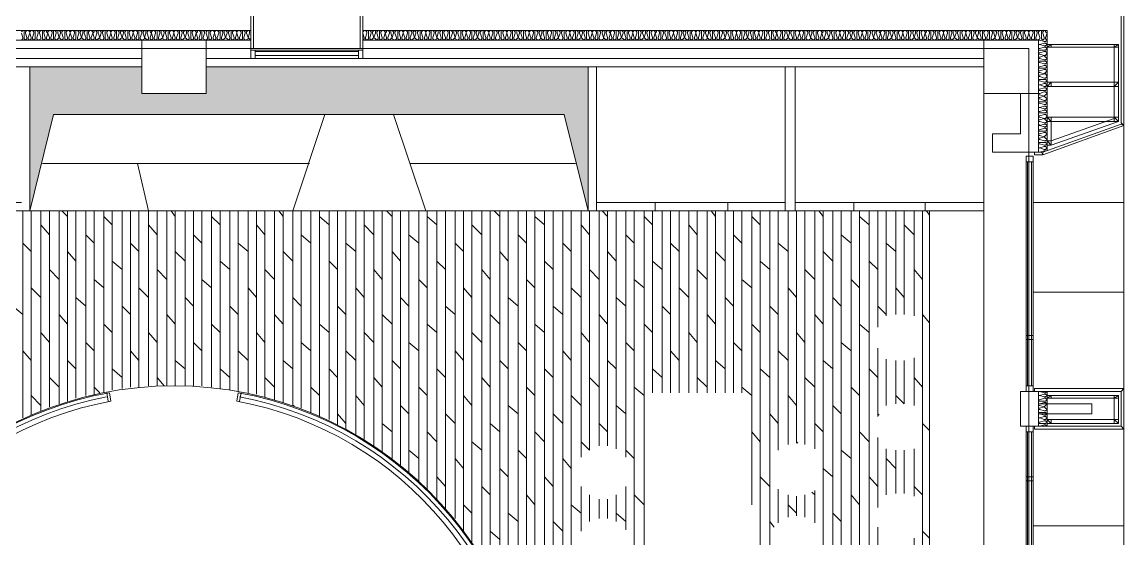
# Model space of a CAD drawing. Header units: millimetres. Extents: x -4020 to 126975, y -1911 to 106713.
# Drawn here: x 69754 to 81995, y 82284 to 88028 of the extents above; entities that cross this region are included whole.
import ezdxf

# ---------------------------------------------------------------- set-up
doc = ezdxf.new("R2010")
doc.units = ezdxf.units.MM
doc.layers.add('PDF_솔리드 채우기', color=7, linetype='Continuous')
doc.layers.add('PDF_형상', color=7, linetype='Continuous')

msp = doc.modelspace()

# ---------------------------------------------------------------- linework, layer by layer
at = {"layer": 'PDF_솔리드 채우기', "transparency": 33554559}
for points in [[(69839, 87531), (71083, 87531), (71083, 87531)], [(69839, 87531), (69839, 87235), (71083, 87235)], [(69839, 87531), (71083, 87531), (71083, 87235)], [(71798, 87531), (76041, 87531), (76041, 87531)], [(71798, 87531), (71798, 87235), (76041, 87235)], [(71798, 87531), (76041, 87531), (76041, 87235)], [(69839, 87235), (69839, 87126), (71083, 87126)], [(69839, 87235), (71083, 87235), (71083, 87126)], [(71083, 87235), (71798, 87235), (71798, 87235)], [(71083, 87235), (71083, 87126), (71798, 87126)], [(71083, 87235), (71798, 87235), (71798, 87126)], [(71798, 87235), (71798, 87126), (76041, 87126)], [(71798, 87235), (76041, 87235), (76041, 87126)], [(69839, 87126), (69839, 87002), (76041, 87002)], [(69839, 87126), (76041, 87126), (76041, 87002)], [(69839, 87002), (70103, 87002), (70103, 87002)], [(69839, 87002), (70103, 87002), (70103, 87002)], [(69839, 87002), (69839, 85930), (69839, 85930)], [(69839, 87002), (70103, 87002), (69839, 85930)], [(70103, 87002), (75777, 87002), (76041, 87002)], [(70103, 87002), (76041, 87002), (76041, 87002)], [(75777, 87002), (76041, 87002), (76041, 85930)]]:
    msp.add_solid(points, dxfattribs=at)
at = {"layer": 'PDF_형상', "lineweight": 5}
for points in [[(72295, 87733), (72326, 87733), (72326, 88152), (72295, 88121)], [(73539, 87733), (73508, 87733), (73508, 88152), (73539, 88121)], [(81964, 86909), (81995, 86878), (81995, 88152), (81964, 88121)], [(69839, 87904), (69823, 87857), (69823, 87842), (69839, 87826), (69855, 87842), (69855, 87857)], [(70041, 87904), (70026, 87857), (70026, 87842), (70041, 87826), (70057, 87842), (70057, 87857)], [(70290, 87904), (70274, 87857), (70274, 87842), (70290, 87826), (70305, 87842), (70305, 87857)], [(70539, 87904), (70523, 87857), (70523, 87842), (70539, 87826), (70554, 87842), (70554, 87857)], [(70741, 87904), (70725, 87857), (70725, 87842), (70741, 87826), (70756, 87842), (70756, 87857)], [(70989, 87904), (70974, 87857), (70974, 87842), (70989, 87826), (71005, 87842), (71005, 87857)], [(71191, 87904), (71176, 87857), (71176, 87842), (71191, 87826), (71207, 87842), (71207, 87857)], [(71440, 87904), (71425, 87857), (71425, 87842), (71440, 87826), (71456, 87842), (71456, 87857)], [(71689, 87904), (71673, 87857), (71673, 87842), (71689, 87826), (71704, 87842), (71704, 87857)], [(71891, 87904), (71875, 87857), (71875, 87842), (71891, 87826), (71906, 87842), (71906, 87857)], [(72140, 87904), (72124, 87857), (72124, 87842), (72140, 87826), (72155, 87842), (72155, 87857)], [(73787, 87904), (73772, 87857), (73772, 87842), (73787, 87826), (73803, 87842), (73803, 87857)], [(73989, 87904), (73974, 87857), (73974, 87842), (73989, 87826), (74005, 87842), (74005, 87857)], [(74238, 87904), (74223, 87857), (74223, 87842), (74238, 87826), (74254, 87842), (74254, 87857)], [(74689, 87904), (74673, 87857), (74673, 87842), (74689, 87826), (74705, 87842), (74705, 87857)], [(74938, 87904), (74922, 87857), (74922, 87842), (74938, 87826), (74953, 87842), (74953, 87857)], [(75140, 87904), (75124, 87857), (75124, 87842), (75140, 87826), (75155, 87842), (75155, 87857)], [(75388, 87904), (75373, 87857), (75373, 87842), (75388, 87826), (75404, 87842), (75404, 87857)], [(75839, 87904), (75824, 87857), (75824, 87842), (75839, 87826), (75855, 87842), (75855, 87857)], [(76088, 87904), (76072, 87857), (76072, 87842), (76088, 87826), (76104, 87842), (76104, 87857)], [(76290, 87904), (76275, 87857), (76275, 87842), (76290, 87826), (76306, 87842), (76306, 87857)], [(76539, 87904), (76523, 87857), (76523, 87842), (76539, 87826), (76554, 87842), (76554, 87857)], [(76787, 87904), (76772, 87857), (76772, 87842), (76787, 87826), (76803, 87842), (76803, 87857)], [(76990, 87904), (76974, 87857), (76974, 87842), (76990, 87826), (77005, 87842), (77005, 87857)], [(77238, 87904), (77223, 87857), (77223, 87842), (77238, 87826), (77254, 87842), (77254, 87857)], [(77689, 87904), (77674, 87857), (77674, 87842), (77689, 87826), (77705, 87842), (77705, 87857)], [(77938, 87904), (77922, 87857), (77922, 87842), (77938, 87826), (77953, 87842), (77953, 87857)], [(78140, 87904), (78124, 87857), (78124, 87842), (78140, 87826), (78155, 87842), (78155, 87857)], [(78389, 87904), (78373, 87857), (78373, 87842), (78389, 87826), (78404, 87842), (78404, 87857)], [(78637, 87904), (78622, 87857), (78622, 87842), (78637, 87826), (78653, 87842), (78653, 87857)], [(78839, 87904), (78824, 87857), (78824, 87842), (78839, 87826), (78855, 87842), (78855, 87857)], [(79088, 87904), (79073, 87857), (79073, 87842), (79088, 87826), (79104, 87842), (79104, 87857)], [(79290, 87904), (79275, 87857), (79275, 87842), (79290, 87826), (79306, 87842), (79306, 87857)], [(79539, 87904), (79523, 87857), (79523, 87842), (79539, 87826), (79554, 87842), (79554, 87857)], [(79788, 87904), (79772, 87857), (79772, 87842), (79788, 87826), (79803, 87842), (79803, 87857)], [(79990, 87904), (79974, 87857), (79974, 87842), (79990, 87826), (80005, 87842), (80005, 87857)], [(80238, 87904), (80223, 87857), (80223, 87842), (80238, 87826), (80254, 87842), (80254, 87857)], [(80689, 87904), (80674, 87857), (80674, 87842), (80689, 87826), (80705, 87842), (80705, 87857)], [(80938, 87904), (80922, 87857), (80922, 87842), (80938, 87826), (80953, 87842), (80953, 87857)], [(71798, 87235), (71083, 87235), (71083, 87826), (71798, 87826)], [(80440, 87826), (81047, 87826), (81047, 87235), (80440, 87235)], [(81062, 87779), (81109, 87764), (81124, 87764), (81140, 87779), (81124, 87795), (81109, 87795)], [(81140, 87779), (81187, 87779), (81187, 87748), (81140, 87748)], [(81886, 87779), (81933, 87779), (81933, 87748), (81886, 87748)], [(80938, 87733), (80643, 87733), (76088, 87733), (69792, 87733), (63093, 87733), (62440, 87733), (62440, 83660), (65424, 83660), (65424, 81530), (65424, 79401), (65424, 77271), (65424, 75142), (65424, 73012), (65424, 70882), (65424, 68722), (70290, 68722), (70290, 66157), (68005, 66157), (68005, 64975), (70197, 64975), (70197, 64758), (74083, 64758), (80938, 64758), (80938, 79976)], [(72342, 87717), (72295, 87717), (72295, 87624), (72342, 87624)], [(73539, 87717), (73492, 87717), (73492, 87624), (73539, 87624)], [(81062, 87329), (81109, 87313), (81124, 87313), (81140, 87329), (81124, 87344), (81109, 87344)], [(81140, 87360), (81187, 87360), (81187, 87313), (81140, 87313)], [(81886, 87360), (81933, 87360), (81933, 87313), (81886, 87313)], [(81062, 87080), (81109, 87064), (81124, 87064), (81140, 87080), (81124, 87095), (81109, 87095)], [(81886, 86924), (81933, 86924), (81933, 86971), (81886, 86971)], [(81062, 86878), (81109, 86862), (81124, 86862), (81140, 86878), (81124, 86893), (81109, 86893)], [(81093, 86551), (81093, 86582), (81964, 86893), (81995, 86878)], [(81140, 86660), (81187, 86660), (81187, 86707), (81140, 86707)], [(81000, 86582), (81078, 86582), (81093, 86551), (81000, 86551)], [(81062, 86629), (81109, 86613), (81124, 86613), (81140, 86629), (81124, 86645), (81109, 86645)], [(80907, 86474), (80907, 86536), (80985, 86536), (80985, 86474)], [(77751, 85572), (77658, 85665)], [(78964, 85572), (78855, 85665)], [(78762, 85370), (78653, 85479)], [(78062, 85277), (77953, 85370)], [(79259, 85277), (79166, 85370)], [(77860, 85075), (77751, 85168)], [(79057, 85075), (78964, 85168)], [(78855, 84872), (78762, 84966)], [(77953, 84577), (77860, 84670)], [(79166, 84577), (79057, 84670)], [(77751, 84375), (77658, 84468)], [(78964, 84375), (78855, 84468)], [(80907, 84499), (80907, 84546), (80985, 84546), (80985, 84499)], [(78762, 84173), (78653, 84266)], [(78062, 84080), (77953, 84173)], [(79259, 84080), (79166, 84173)], [(80907, 83924), (80907, 83986), (80985, 83986), (80985, 83924)], [(77860, 83878), (77751, 83971)], [(81047, 83536), (80845, 83536), (80845, 83924), (81047, 83924)], [(81964, 83924), (81995, 83955), (81000, 83955), (81000, 83924)], [(81140, 83924), (81140, 83536), (81124, 83551), (81109, 83551), (81062, 83536), (81047, 83536), (81047, 83551), (81047, 83567), (81062, 83567), (81109, 83567), (81124, 83567), (81140, 83582), (81124, 83598), (81109, 83598), (81062, 83582), (81047, 83582), (81047, 83598), (81047, 83613), (81047, 83629), (81062, 83629), (81047, 83629), (81047, 83644), (81047, 83660), (81047, 83676), (81062, 83676), (81109, 83660), (81124, 83660), (81140, 83676), (81124, 83691), (81109, 83691), (81062, 83691), (81047, 83691), (81047, 83707), (81047, 83722), (81062, 83722), (81109, 83707), (81124, 83707), (81140, 83722), (81124, 83738), (81109, 83753), (81062, 83738), (81047, 83738), (81047, 83753), (81047, 83769), (81062, 83769), (81109, 83753), (81124, 83769), (81140, 83784), (81124, 83800), (81109, 83800), (81062, 83784), (81047, 83784), (81047, 83800), (81047, 83815), (81062, 83815), (81109, 83815), (81124, 83815), (81140, 83831), (81124, 83847), (81109, 83847), (81062, 83831), (81047, 83831), (81047, 83847), (81047, 83862), (81047, 83878), (81062, 83878), (81047, 83878), (81047, 83893), (81047, 83909), (81047, 83924), (81062, 83924), (81109, 83909), (81124, 83909)], [(81062, 83878), (81109, 83862), (81124, 83862), (81140, 83878), (81124, 83893), (81109, 83893)], [(81140, 83878), (81187, 83878), (81187, 83847), (81140, 83847)], [(81886, 83878), (81933, 83878), (81933, 83847), (81886, 83847)], [(81964, 83536), (81995, 83505), (81995, 83955), (81964, 83924)], [(78855, 83676), (78762, 83769)], [(81062, 83629), (81109, 83613), (81124, 83613), (81140, 83629), (81124, 83644), (81109, 83644)], [(81140, 83567), (81187, 83567), (81187, 83613), (81140, 83613)], [(81886, 83567), (81933, 83567), (81933, 83613), (81886, 83613)], [(80907, 83473), (80907, 83536), (80985, 83536), (80985, 83473)], [(81964, 83536), (81995, 83505), (81000, 83505), (81000, 83536)], [(80907, 82929), (80907, 82976), (80985, 82976), (80985, 82929)]]:
    msp.add_lwpolyline(points, close=True, dxfattribs=at)
for points in [[(62238, 86536), (62238, 87935), (72295, 87935), (72295, 87624), (73539, 87624), (73539, 87935), (81140, 87935), (81140, 86598)], [(62937, 87826), (72295, 87826), (72280, 87842), (72264, 87857), (72280, 87904), (72280, 87919), (72280, 87935), (72264, 87935), (72248, 87919), (72248, 87904), (72264, 87857), (72264, 87842), (72233, 87826), (72217, 87842), (72217, 87857), (72233, 87904), (72233, 87919), (72217, 87935), (72202, 87935), (72202, 87919), (72202, 87904), (72202, 87857), (72202, 87842), (72186, 87826), (72171, 87842), (72171, 87857), (72186, 87904), (72186, 87919), (72171, 87935), (72155, 87935), (72140, 87919), (72140, 87904), (72140, 87919), (72124, 87935), (72109, 87935), (72093, 87919), (72093, 87904), (72109, 87857), (72109, 87842), (72093, 87826), (72077, 87842), (72077, 87857), (72077, 87904), (72077, 87919), (72077, 87935), (72062, 87935), (72046, 87919), (72046, 87904), (72062, 87857), (72062, 87842), (72046, 87826), (72031, 87842), (72015, 87857), (72031, 87904), (72031, 87919), (72015, 87935), (72000, 87935), (72000, 87919), (72000, 87904), (72015, 87857), (72000, 87842), (71984, 87826), (71969, 87842), (71969, 87857), (71984, 87904), (71984, 87919), (71969, 87935), (71953, 87935), (71953, 87919), (71953, 87904), (71953, 87857), (71953, 87842), (71938, 87826), (71922, 87842), (71922, 87857), (71938, 87904), (71938, 87919), (71922, 87935), (71906, 87935), (71891, 87919), (71891, 87904), (71891, 87919), (71875, 87935), (71860, 87935), (71844, 87919), (71844, 87904), (71860, 87857), (71860, 87842), (71844, 87826), (71829, 87842), (71829, 87857), (71829, 87904), (71829, 87919), (71829, 87935), (71813, 87935), (71798, 87919), (71798, 87904), (71813, 87857), (71813, 87842), (71798, 87826), (71767, 87842), (71767, 87857), (71782, 87904), (71782, 87919), (71767, 87935), (71751, 87935), (71751, 87919), (71751, 87904), (71751, 87857), (71751, 87842), (71735, 87826), (71720, 87842), (71720, 87857), (71735, 87904), (71735, 87919), (71720, 87935), (71704, 87935), (71704, 87919), (71689, 87904), (71689, 87919), (71673, 87935), (71658, 87935), (71642, 87919), (71642, 87904), (71658, 87857), (71658, 87842), (71642, 87826), (71627, 87842), (71627, 87857), (71627, 87904), (71627, 87919), (71627, 87935), (71611, 87935), (71596, 87919), (71596, 87904), (71611, 87857), (71611, 87842), (71596, 87826), (71580, 87842), (71564, 87857), (71580, 87904), (71580, 87919), (71580, 87935), (71564, 87935), (71549, 87919), (71549, 87904), (71564, 87857), (71549, 87842), (71533, 87826), (71518, 87842), (71518, 87857), (71533, 87904), (71533, 87919), (71518, 87935), (71502, 87935), (71502, 87919), (71502, 87904), (71502, 87857), (71502, 87842), (71487, 87826), (71471, 87842), (71471, 87857), (71487, 87904), (71487, 87919), (71471, 87935), (71456, 87935), (71440, 87919), (71440, 87904), (71440, 87919), (71425, 87935), (71409, 87935), (71393, 87919), (71393, 87904), (71409, 87857), (71409, 87842), (71393, 87826), (71378, 87842), (71378, 87857), (71378, 87904), (71378, 87919), (71378, 87935), (71362, 87935), (71347, 87919), (71347, 87904), (71362, 87857), (71362, 87842), (71347, 87826), (71316, 87842), (71316, 87857), (71331, 87904), (71331, 87919), (71316, 87935), (71300, 87935), (71300, 87919), (71300, 87904), (71316, 87857), (71300, 87842), (71285, 87826), (71269, 87842), (71269, 87857), (71285, 87904), (71285, 87919), (71269, 87935), (71254, 87935), (71254, 87919), (71254, 87904), (71254, 87857), (71254, 87842), (71238, 87826), (71222, 87842), (71222, 87857), (71238, 87904), (71238, 87919), (71222, 87935), (71207, 87935), (71191, 87919), (71191, 87904), (71176, 87919), (71176, 87935), (71160, 87935), (71145, 87919), (71145, 87904), (71160, 87857), (71160, 87842), (71145, 87826), (71129, 87842), (71114, 87857), (71129, 87904), (71129, 87919), (71129, 87935), (71114, 87935), (71098, 87919), (71098, 87904), (71114, 87857), (71114, 87842), (71083, 87826), (71067, 87842), (71067, 87857), (71083, 87904), (71083, 87919), (71067, 87935), (71052, 87935), (71052, 87919), (71052, 87904), (71052, 87857), (71052, 87842), (71036, 87826), (71020, 87842), (71020, 87857), (71036, 87904), (71036, 87919), (71020, 87935), (71005, 87935), (70989, 87919), (70989, 87904), (70989, 87919), (70974, 87935), (70958, 87935), (70943, 87919), (70943, 87904), (70958, 87857), (70958, 87842), (70943, 87826), (70927, 87842), (70927, 87857), (70927, 87904), (70927, 87919), (70927, 87935), (70912, 87935), (70896, 87919), (70896, 87904), (70912, 87857), (70912, 87842), (70896, 87826), (70881, 87842), (70865, 87857), (70881, 87904), (70881, 87919), (70865, 87935), (70849, 87919), (70849, 87904), (70865, 87857), (70849, 87842), (70834, 87826), (70818, 87842), (70818, 87857), (70834, 87904), (70834, 87919), (70818, 87935), (70803, 87935), (70803, 87919), (70803, 87904), (70803, 87857), (70803, 87842), (70787, 87826), (70772, 87842), (70772, 87857), (70787, 87904), (70787, 87919), (70772, 87935), (70756, 87935), (70741, 87919), (70741, 87904), (70741, 87919), (70725, 87935), (70710, 87935), (70694, 87919), (70694, 87904), (70710, 87857), (70710, 87842), (70694, 87826), (70678, 87842), (70678, 87857), (70678, 87904), (70678, 87919), (70678, 87935), (70663, 87935), (70647, 87919), (70647, 87904), (70663, 87857), (70663, 87842), (70647, 87826), (70616, 87842), (70616, 87857), (70632, 87904), (70632, 87919), (70616, 87935), (70601, 87935), (70601, 87919), (70601, 87904), (70616, 87857), (70601, 87842), (70585, 87826), (70570, 87842), (70570, 87857), (70585, 87904), (70585, 87919), (70570, 87935), (70554, 87935), (70554, 87919), (70539, 87904), (70539, 87919), (70523, 87935), (70507, 87935), (70492, 87919), (70492, 87904), (70507, 87857), (70507, 87842), (70492, 87826), (70476, 87842), (70476, 87857), (70476, 87904), (70476, 87919), (70476, 87935), (70461, 87935), (70445, 87919), (70445, 87904), (70461, 87857), (70461, 87842), (70445, 87826), (70430, 87842), (70414, 87857), (70430, 87904), (70430, 87919), (70430, 87935), (70414, 87935), (70399, 87919), (70399, 87904), (70414, 87857), (70399, 87842), (70383, 87826), (70368, 87842), (70368, 87857), (70383, 87904), (70383, 87919), (70368, 87935), (70352, 87935), (70352, 87919), (70352, 87904), (70352, 87857), (70352, 87842), (70336, 87826), (70321, 87842), (70321, 87857), (70336, 87904), (70336, 87919), (70321, 87935), (70305, 87935), (70290, 87919), (70290, 87904), (70290, 87919), (70274, 87935), (70259, 87935), (70243, 87919), (70243, 87904), (70259, 87857), (70259, 87842), (70243, 87826), (70228, 87842), (70228, 87857), (70228, 87904), (70228, 87919), (70228, 87935), (70212, 87935), (70197, 87919), (70197, 87904), (70212, 87857), (70212, 87842), (70197, 87826), (70181, 87842), (70165, 87857), (70181, 87904), (70181, 87919), (70165, 87935), (70150, 87935), (70150, 87919), (70150, 87904), (70165, 87857), (70150, 87842), (70134, 87826), (70119, 87842), (70119, 87857), (70134, 87904), (70134, 87919), (70119, 87935), (70103, 87935), (70103, 87919), (70103, 87904), (70103, 87857), (70103, 87842), (70088, 87826), (70072, 87842), (70072, 87857), (70088, 87904), (70088, 87919), (70072, 87935), (70057, 87935), (70041, 87919), (70041, 87904), (70026, 87919), (70026, 87935), (70010, 87935), (69994, 87919), (69994, 87904), (70010, 87857), (70010, 87842), (69994, 87826), (69979, 87842), (69979, 87857), (69979, 87904), (69979, 87919), (69979, 87935), (69963, 87935), (69948, 87919), (69948, 87904), (69963, 87857), (69963, 87842), (69932, 87826), (69917, 87842), (69917, 87857), (69932, 87904), (69932, 87919), (69917, 87935), (69901, 87935), (69901, 87919), (69901, 87904), (69901, 87857), (69901, 87842), (69886, 87826), (69870, 87842), (69870, 87857), (69886, 87904), (69886, 87919), (69870, 87935), (69855, 87935), (69839, 87919), (69839, 87904), (69839, 87919), (69823, 87935), (69808, 87935), (69792, 87919), (69792, 87904), (69808, 87857), (69808, 87842), (69792, 87826), (69777, 87842), (69777, 87857), (69777, 87904), (69777, 87919), (69777, 87935), (69761, 87935), (69746, 87919)], [(69746, 87904), (69761, 87857), (69761, 87842), (69746, 87826)], [(81124, 86598), (81109, 86598), (81062, 86582), (81047, 86582), (81047, 86598), (81047, 86613), (81047, 86629), (81062, 86629), (81047, 86629), (81047, 86645), (81047, 86660), (81047, 86676), (81062, 86676), (81109, 86660), (81124, 86660), (81140, 86676), (81124, 86691), (81109, 86691), (81062, 86691), (81047, 86691), (81047, 86707), (81047, 86722), (81062, 86722), (81109, 86707), (81124, 86707), (81140, 86722), (81124, 86738), (81109, 86753), (81062, 86738), (81047, 86738), (81047, 86753), (81047, 86769), (81062, 86769), (81109, 86753), (81124, 86769), (81140, 86784), (81124, 86800), (81109, 86800), (81062, 86784), (81047, 86784), (81047, 86800), (81047, 86816), (81062, 86816), (81109, 86816), (81124, 86816), (81140, 86831), (81124, 86847), (81109, 86847), (81062, 86831), (81047, 86831), (81047, 86847), (81047, 86862), (81047, 86878), (81062, 86878), (81047, 86893), (81047, 86909), (81047, 86924), (81062, 86924), (81109, 86909), (81124, 86909), (81140, 86924), (81124, 86940), (81109, 86955), (81062, 86940), (81047, 86940), (81047, 86955), (81047, 86971), (81062, 86971), (81109, 86955), (81124, 86955), (81140, 86987), (81124, 87002), (81109, 87002), (81062, 86987), (81047, 86987), (81047, 87002), (81047, 87018), (81062, 87018), (81109, 87018), (81124, 87018), (81140, 87033), (81124, 87049), (81109, 87049), (81062, 87033), (81047, 87033), (81047, 87049), (81047, 87064), (81047, 87080), (81062, 87080), (81047, 87080), (81047, 87095), (81047, 87111), (81047, 87126), (81062, 87126), (81109, 87111), (81124, 87111), (81140, 87126), (81124, 87142), (81109, 87142), (81062, 87142), (81047, 87142), (81047, 87158), (81047, 87173), (81062, 87173), (81109, 87158), (81124, 87158), (81140, 87173), (81124, 87189), (81109, 87204), (81062, 87189), (81047, 87189), (81047, 87204), (81047, 87220), (81062, 87220), (81109, 87204), (81124, 87220), (81140, 87235), (81124, 87251), (81109, 87251), (81062, 87235), (81047, 87235), (81047, 87251), (81047, 87266), (81062, 87266), (81109, 87266), (81124, 87266), (81140, 87282), (81124, 87297), (81109, 87297), (81062, 87282), (81047, 87282), (81047, 87297), (81047, 87313), (81047, 87329), (81062, 87329), (81047, 87329), (81047, 87344), (81047, 87360), (81047, 87375), (81062, 87375), (81109, 87360), (81124, 87360), (81140, 87375), (81124, 87391), (81109, 87391), (81062, 87391), (81047, 87391), (81047, 87406), (81047, 87422), (81062, 87422), (81109, 87406), (81124, 87406), (81140, 87422), (81124, 87453), (81109, 87453), (81062, 87437), (81047, 87437), (81047, 87453), (81047, 87468), (81062, 87468), (81109, 87453), (81124, 87468), (81140, 87484), (81124, 87500), (81109, 87500), (81062, 87484), (81047, 87484), (81047, 87500), (81047, 87515), (81062, 87515), (81109, 87515), (81124, 87515), (81140, 87531), (81124, 87546), (81109, 87546), (81062, 87531), (81047, 87531), (81047, 87546), (81047, 87562), (81047, 87577), (81062, 87577), (81109, 87562), (81124, 87562), (81140, 87577), (81124, 87593), (81109, 87593), (81062, 87593), (81047, 87593), (81047, 87608), (81047, 87624), (81062, 87624), (81109, 87608), (81124, 87608), (81140, 87624), (81124, 87639), (81109, 87655), (81062, 87639), (81047, 87639), (81047, 87655), (81047, 87671), (81062, 87671), (81109, 87655), (81124, 87655), (81140, 87686), (81124, 87702), (81109, 87702), (81062, 87686), (81047, 87686), (81047, 87702), (81047, 87717), (81062, 87717), (81109, 87717), (81124, 87717), (81140, 87733), (81124, 87748), (81109, 87748), (81062, 87733), (81047, 87733), (81047, 87748), (81047, 87764), (81047, 87779), (81062, 87779), (81047, 87779), (81047, 87795), (81047, 87810), (81047, 87826), (81062, 87826), (81109, 87810), (81124, 87810), (81140, 87826), (81124, 87842), (81124, 87857), (81140, 87904), (81124, 87919), (81124, 87935), (81109, 87935), (81093, 87919), (81093, 87904), (81109, 87857), (81109, 87842), (81093, 87826), (81078, 87842), (81078, 87857), (81078, 87904), (81078, 87919), (81078, 87935), (81062, 87935), (81047, 87919), (81047, 87904), (81062, 87857), (81062, 87842), (81031, 87826), (81016, 87842), (81016, 87857), (81031, 87904), (81031, 87919), (81016, 87935), (81000, 87935), (81000, 87919), (81000, 87904), (81000, 87857), (81000, 87842), (80985, 87826), (80969, 87842), (80969, 87857), (80985, 87904), (80985, 87919), (80969, 87935), (80953, 87935), (80938, 87919), (80938, 87904), (80938, 87919), (80922, 87935), (80907, 87935), (80891, 87919), (80891, 87904), (80907, 87857), (80907, 87842), (80891, 87826), (80876, 87842), (80876, 87857), (80876, 87904), (80876, 87919), (80876, 87935), (80860, 87935), (80845, 87919), (80845, 87904), (80860, 87857), (80860, 87842), (80845, 87826), (80829, 87842), (80814, 87857), (80829, 87904), (80829, 87919), (80814, 87935), (80798, 87919), (80798, 87904), (80814, 87857), (80798, 87842), (80782, 87826), (80767, 87842), (80767, 87857), (80782, 87904), (80782, 87919), (80767, 87935), (80751, 87935), (80751, 87919), (80751, 87904), (80751, 87857), (80751, 87842), (80736, 87826), (80720, 87842), (80720, 87857), (80736, 87904), (80736, 87919), (80720, 87935), (80705, 87935), (80689, 87919), (80689, 87904), (80689, 87919), (80674, 87935), (80658, 87935), (80643, 87919), (80643, 87904), (80658, 87857), (80658, 87842), (80643, 87826), (80627, 87842), (80627, 87857), (80627, 87904), (80627, 87919), (80627, 87935), (80611, 87935), (80596, 87919), (80596, 87904), (80611, 87857), (80611, 87842), (80596, 87826), (80565, 87842), (80565, 87857), (80580, 87904), (80580, 87919), (80565, 87935), (80549, 87935), (80549, 87919), (80549, 87904), (80565, 87857), (80549, 87842), (80534, 87826), (80518, 87842), (80518, 87857), (80534, 87904), (80534, 87919), (80518, 87935), (80503, 87935), (80503, 87919), (80503, 87904), (80503, 87857), (80503, 87842), (80487, 87826), (80472, 87842), (80472, 87857), (80487, 87904), (80487, 87919), (80472, 87935), (80456, 87935), (80440, 87919), (80440, 87904), (80456, 87857), (80456, 87842), (80440, 87826), (80425, 87842), (80425, 87857), (80425, 87904), (80425, 87919), (80425, 87935), (80409, 87935), (80394, 87919), (80394, 87904), (80409, 87857), (80409, 87842), (80394, 87826), (80378, 87842), (80363, 87857), (80378, 87904), (80378, 87919), (80378, 87935), (80363, 87935), (80347, 87919), (80347, 87904), (80363, 87857), (80363, 87842), (80332, 87826), (80316, 87842), (80316, 87857), (80332, 87904), (80332, 87919), (80316, 87935), (80301, 87935), (80301, 87919), (80301, 87904), (80301, 87857), (80301, 87842), (80285, 87826), (80269, 87842), (80269, 87857), (80285, 87904), (80285, 87919), (80269, 87935), (80254, 87935), (80238, 87919), (80238, 87904), (80238, 87919), (80223, 87935), (80207, 87935), (80192, 87919), (80192, 87904), (80207, 87857), (80207, 87842), (80192, 87826), (80176, 87842), (80176, 87857), (80176, 87904), (80176, 87919), (80176, 87935), (80161, 87935), (80145, 87919), (80145, 87904), (80161, 87857), (80161, 87842), (80145, 87826), (80130, 87842), (80114, 87857), (80130, 87904), (80130, 87919), (80114, 87935), (80099, 87935), (80099, 87919), (80099, 87904), (80114, 87857), (80099, 87842), (80083, 87826), (80067, 87842), (80067, 87857), (80083, 87904), (80083, 87919), (80067, 87935), (80052, 87935), (80052, 87919), (80052, 87904), (80052, 87857), (80052, 87842), (80036, 87826), (80021, 87842), (80021, 87857), (80036, 87904), (80036, 87919), (80021, 87935), (80005, 87935), (79990, 87919), (79990, 87904), (79990, 87919), (79974, 87935), (79959, 87935), (79943, 87919), (79943, 87904), (79959, 87857), (79959, 87842), (79943, 87826), (79928, 87842), (79928, 87857), (79928, 87904), (79928, 87919), (79928, 87935), (79912, 87935), (79896, 87919), (79896, 87904), (79912, 87857), (79912, 87842), (79896, 87826), (79865, 87842), (79865, 87857), (79881, 87904), (79881, 87919), (79865, 87935), (79850, 87935), (79850, 87919), (79850, 87904), (79850, 87857), (79850, 87842), (79834, 87826), (79819, 87842), (79819, 87857), (79834, 87904), (79834, 87919), (79819, 87935), (79803, 87935), (79803, 87919), (79788, 87904), (79788, 87919), (79772, 87935), (79757, 87935), (79741, 87919), (79741, 87904), (79757, 87857), (79757, 87842), (79741, 87826), (79725, 87842), (79725, 87857), (79725, 87904), (79725, 87919), (79725, 87935), (79710, 87935), (79694, 87919), (79694, 87904), (79710, 87857), (79710, 87842), (79694, 87826), (79679, 87842), (79663, 87857), (79679, 87904), (79679, 87919), (79679, 87935), (79663, 87935), (79648, 87919), (79648, 87904), (79663, 87857), (79648, 87842), (79632, 87826), (79617, 87842), (79617, 87857), (79632, 87904), (79632, 87919), (79617, 87935), (79601, 87935), (79601, 87919), (79601, 87904), (79601, 87857), (79601, 87842), (79586, 87826), (79570, 87842), (79570, 87857), (79586, 87904), (79586, 87919), (79570, 87935), (79554, 87935), (79539, 87919), (79539, 87904), (79539, 87919), (79523, 87935), (79508, 87935), (79492, 87919), (79492, 87904), (79508, 87857), (79508, 87842), (79492, 87826), (79477, 87842), (79477, 87857), (79477, 87904), (79477, 87919), (79477, 87935), (79461, 87935), (79446, 87919), (79446, 87904), (79461, 87857), (79461, 87842), (79446, 87826), (79415, 87842), (79415, 87857), (79430, 87904), (79430, 87919), (79415, 87935), (79399, 87935), (79399, 87919), (79399, 87904), (79415, 87857), (79399, 87842), (79383, 87826), (79368, 87842), (79368, 87857), (79383, 87904), (79383, 87919), (79368, 87935), (79352, 87935), (79352, 87919), (79352, 87904), (79352, 87857), (79352, 87842), (79337, 87826), (79321, 87842), (79321, 87857), (79337, 87904), (79337, 87919), (79321, 87935), (79306, 87935), (79290, 87919), (79290, 87904), (79275, 87919), (79275, 87935), (79259, 87935), (79244, 87919), (79244, 87904), (79259, 87857), (79259, 87842), (79244, 87826), (79228, 87842), (79212, 87857), (79228, 87904), (79228, 87919), (79228, 87935), (79212, 87935), (79197, 87919), (79197, 87904), (79212, 87857), (79212, 87842), (79181, 87826), (79166, 87842), (79166, 87857), (79181, 87904), (79181, 87919), (79166, 87935), (79150, 87935), (79150, 87919), (79150, 87904), (79150, 87857), (79150, 87842), (79135, 87826), (79119, 87842), (79119, 87857), (79135, 87904), (79135, 87919), (79119, 87935), (79104, 87935), (79088, 87919), (79088, 87904), (79088, 87919), (79073, 87935), (79057, 87935), (79041, 87919), (79041, 87904), (79057, 87857), (79057, 87842), (79041, 87826), (79026, 87842), (79026, 87857), (79026, 87904), (79026, 87919), (79026, 87935), (79010, 87935), (78995, 87919), (78995, 87904), (79010, 87857), (79010, 87842), (78995, 87826), (78979, 87842), (78964, 87857), (78979, 87904), (78979, 87919), (78964, 87935), (78948, 87919), (78948, 87904), (78964, 87857), (78948, 87842), (78933, 87826), (78917, 87842), (78917, 87857), (78933, 87904), (78933, 87919), (78917, 87935), (78902, 87935), (78902, 87919), (78902, 87904), (78902, 87857), (78902, 87842), (78886, 87826), (78870, 87842), (78870, 87857), (78886, 87904), (78886, 87919), (78870, 87935), (78855, 87935), (78839, 87919), (78839, 87904), (78839, 87919), (78824, 87935), (78808, 87935), (78793, 87919), (78793, 87904), (78808, 87857), (78808, 87842), (78793, 87826), (78777, 87842), (78777, 87857), (78777, 87904), (78777, 87919), (78777, 87935), (78762, 87935), (78746, 87919), (78746, 87904), (78762, 87857), (78762, 87842), (78746, 87826), (78715, 87842), (78715, 87857), (78731, 87904), (78731, 87919), (78715, 87935), (78699, 87935), (78699, 87919), (78699, 87904), (78715, 87857), (78699, 87842), (78684, 87826), (78668, 87842), (78668, 87857), (78684, 87904), (78684, 87919), (78668, 87935), (78653, 87935), (78653, 87919), (78637, 87904), (78637, 87919), (78622, 87935), (78606, 87935), (78591, 87919), (78591, 87904), (78606, 87857), (78606, 87842), (78591, 87826), (78575, 87842), (78575, 87857), (78575, 87904), (78575, 87919), (78575, 87935), (78560, 87935), (78544, 87919), (78544, 87904), (78560, 87857), (78560, 87842), (78544, 87826), (78528, 87842), (78513, 87857), (78528, 87904), (78528, 87919), (78528, 87935), (78513, 87935), (78497, 87919), (78497, 87904), (78513, 87857), (78513, 87842), (78482, 87826), (78466, 87842), (78466, 87857), (78482, 87904), (78482, 87919), (78466, 87935), (78451, 87935), (78451, 87919), (78451, 87904), (78451, 87857), (78451, 87842), (78435, 87826), (78420, 87842), (78420, 87857), (78435, 87904), (78435, 87919), (78420, 87935), (78404, 87935), (78389, 87919), (78389, 87904), (78389, 87919), (78373, 87935), (78358, 87935), (78342, 87919), (78342, 87904), (78358, 87857), (78358, 87842), (78342, 87826), (78326, 87842), (78326, 87857), (78326, 87904), (78326, 87919), (78326, 87935), (78311, 87935), (78295, 87919), (78295, 87904), (78311, 87857), (78311, 87842), (78295, 87826), (78280, 87842), (78264, 87857), (78280, 87904), (78280, 87919), (78264, 87935), (78249, 87935), (78249, 87919), (78249, 87904), (78264, 87857), (78249, 87842), (78233, 87826), (78218, 87842), (78218, 87857), (78233, 87904), (78233, 87919), (78218, 87935), (78202, 87935), (78202, 87919), (78202, 87904), (78202, 87857), (78202, 87842), (78187, 87826), (78171, 87842), (78171, 87857), (78187, 87904), (78187, 87919), (78171, 87935), (78155, 87935), (78140, 87919), (78140, 87904), (78124, 87919), (78124, 87935), (78109, 87935), (78093, 87919), (78093, 87904), (78109, 87857), (78109, 87842), (78093, 87826), (78078, 87842), (78078, 87857), (78078, 87904), (78078, 87919), (78078, 87935), (78062, 87935), (78047, 87919), (78047, 87904), (78062, 87857), (78062, 87842), (78031, 87826), (78016, 87842), (78016, 87857), (78031, 87904), (78031, 87919), (78016, 87935), (78000, 87935), (78000, 87919), (78000, 87904), (78000, 87857), (78000, 87842), (77984, 87826), (77969, 87842), (77969, 87857), (77984, 87904), (77984, 87919), (77969, 87935), (77953, 87935), (77938, 87919), (77938, 87904), (77938, 87919), (77922, 87935), (77907, 87935), (77891, 87919), (77891, 87904), (77907, 87857), (77907, 87842), (77891, 87826), (77876, 87842), (77876, 87857), (77876, 87904), (77876, 87919), (77876, 87935), (77860, 87935), (77845, 87919), (77845, 87904), (77860, 87857), (77860, 87842), (77845, 87826), (77829, 87842), (77813, 87857), (77829, 87904), (77829, 87919), (77829, 87935), (77813, 87935), (77798, 87919), (77798, 87904), (77813, 87857), (77798, 87842), (77782, 87826), (77767, 87842), (77767, 87857), (77782, 87904), (77782, 87919), (77767, 87935), (77751, 87935), (77751, 87919), (77751, 87904), (77751, 87857), (77751, 87842), (77736, 87826), (77720, 87842), (77720, 87857), (77736, 87904), (77736, 87919), (77720, 87935), (77705, 87935), (77689, 87919), (77689, 87904), (77689, 87919), (77674, 87935), (77658, 87935), (77642, 87919), (77642, 87904), (77658, 87857), (77658, 87842), (77642, 87826), (77627, 87842), (77627, 87857), (77627, 87904), (77627, 87919), (77627, 87935), (77611, 87935), (77596, 87919), (77596, 87904), (77611, 87857), (77611, 87842), (77596, 87826), (77565, 87842), (77565, 87857), (77580, 87904), (77580, 87919), (77565, 87935), (77549, 87935), (77549, 87919), (77549, 87904), (77565, 87857), (77549, 87842), (77534, 87826), (77518, 87842), (77518, 87857), (77534, 87904), (77534, 87919), (77518, 87935), (77503, 87935), (77503, 87919), (77503, 87904), (77503, 87857), (77503, 87842), (77487, 87826), (77471, 87842), (77471, 87857), (77487, 87904), (77487, 87919), (77471, 87935), (77456, 87935), (77440, 87919), (77440, 87904), (77456, 87857), (77456, 87842), (77440, 87826), (77425, 87842), (77425, 87857), (77425, 87904), (77425, 87919), (77425, 87935), (77409, 87935), (77394, 87919), (77394, 87904), (77409, 87857), (77409, 87842), (77394, 87826), (77378, 87842), (77363, 87857), (77378, 87904), (77378, 87919), (77378, 87935), (77363, 87935), (77347, 87919), (77347, 87904), (77363, 87857), (77363, 87842), (77332, 87826), (77316, 87842), (77316, 87857), (77332, 87904), (77332, 87919), (77316, 87935), (77300, 87935), (77300, 87919), (77300, 87904), (77300, 87857), (77300, 87842), (77285, 87826), (77269, 87842), (77269, 87857), (77285, 87904), (77285, 87919), (77269, 87935), (77254, 87935), (77238, 87919), (77238, 87904), (77238, 87919), (77223, 87935), (77207, 87935), (77192, 87919), (77192, 87904), (77207, 87857), (77207, 87842), (77192, 87826), (77176, 87842), (77176, 87857), (77176, 87904), (77176, 87919), (77176, 87935), (77161, 87935), (77145, 87919), (77145, 87904), (77161, 87857), (77161, 87842), (77145, 87826), (77129, 87842), (77114, 87857), (77129, 87904), (77129, 87919), (77114, 87935), (77098, 87919), (77098, 87904), (77114, 87857), (77098, 87842), (77083, 87826), (77067, 87842), (77067, 87857), (77083, 87904), (77083, 87919), (77067, 87935), (77052, 87935), (77052, 87919), (77052, 87904), (77052, 87857), (77052, 87842), (77036, 87826), (77021, 87842), (77021, 87857), (77036, 87904), (77036, 87919), (77021, 87935), (77005, 87935), (76990, 87919), (76990, 87904), (76990, 87919), (76974, 87935), (76958, 87935), (76943, 87919), (76943, 87904), (76958, 87857), (76958, 87842), (76943, 87826), (76927, 87842), (76927, 87857), (76927, 87904), (76927, 87919), (76927, 87935), (76912, 87935), (76896, 87919), (76896, 87904), (76912, 87857), (76912, 87842), (76896, 87826), (76865, 87842), (76865, 87857), (76881, 87904), (76881, 87919), (76865, 87935), (76850, 87935), (76850, 87919), (76850, 87904), (76850, 87857), (76850, 87842), (76834, 87826), (76819, 87842), (76819, 87857), (76834, 87904), (76834, 87919), (76819, 87935), (76803, 87935), (76803, 87919), (76787, 87904), (76787, 87919), (76772, 87935), (76756, 87935), (76741, 87919), (76741, 87904), (76756, 87857), (76756, 87842), (76741, 87826), (76725, 87842), (76725, 87857), (76725, 87904), (76725, 87919), (76725, 87935), (76710, 87935), (76694, 87919), (76694, 87904), (76710, 87857), (76710, 87842), (76694, 87826), (76679, 87842), (76663, 87857), (76679, 87904), (76679, 87919), (76679, 87935), (76663, 87935), (76648, 87919), (76648, 87904), (76663, 87857), (76648, 87842), (76632, 87826), (76616, 87842), (76616, 87857), (76632, 87904), (76632, 87919), (76616, 87935), (76601, 87935), (76601, 87919), (76601, 87904), (76601, 87857), (76601, 87842), (76585, 87826), (76570, 87842), (76570, 87857), (76585, 87904), (76585, 87919), (76570, 87935), (76554, 87935), (76539, 87919), (76539, 87904), (76539, 87919), (76523, 87935), (76508, 87935), (76492, 87919), (76492, 87904), (76508, 87857), (76508, 87842), (76492, 87826), (76477, 87842), (76477, 87857), (76477, 87904), (76477, 87919), (76477, 87935), (76461, 87935), (76446, 87919), (76446, 87904), (76461, 87857), (76461, 87842), (76446, 87826), (76430, 87842), (76414, 87857), (76430, 87904), (76430, 87919), (76414, 87935), (76399, 87935), (76399, 87919), (76399, 87904), (76414, 87857), (76399, 87842), (76383, 87826), (76368, 87842), (76368, 87857), (76383, 87904), (76383, 87919), (76368, 87935), (76352, 87935), (76352, 87919), (76352, 87904), (76352, 87857), (76352, 87842), (76337, 87826), (76321, 87842), (76321, 87857), (76337, 87904), (76337, 87919), (76321, 87935), (76306, 87935), (76290, 87919), (76290, 87904), (76275, 87919), (76275, 87935), (76259, 87935), (76243, 87919), (76243, 87904), (76259, 87857), (76259, 87842), (76243, 87826), (76228, 87842), (76212, 87857), (76228, 87904), (76228, 87919), (76228, 87935), (76212, 87935), (76197, 87919), (76197, 87904), (76212, 87857), (76212, 87842), (76181, 87826), (76166, 87842), (76166, 87857), (76181, 87904), (76181, 87919), (76166, 87935), (76150, 87935), (76150, 87919), (76150, 87904), (76150, 87857), (76150, 87842), (76135, 87826), (76119, 87842), (76119, 87857), (76135, 87904), (76135, 87919), (76119, 87935), (76104, 87935), (76088, 87919), (76088, 87904), (76088, 87919), (76072, 87935), (76057, 87935), (76041, 87919), (76041, 87904), (76057, 87857), (76057, 87842), (76041, 87826), (76026, 87842), (76026, 87857), (76026, 87904), (76026, 87919), (76026, 87935), (76010, 87935), (75995, 87919), (75995, 87904), (76010, 87857), (76010, 87842), (75995, 87826), (75979, 87842), (75964, 87857), (75979, 87904), (75979, 87919), (75964, 87935), (75948, 87919), (75948, 87904), (75964, 87857), (75948, 87842), (75933, 87826), (75917, 87842), (75917, 87857), (75933, 87904), (75933, 87919), (75917, 87935), (75901, 87935), (75901, 87919), (75901, 87904), (75901, 87857), (75901, 87842), (75886, 87826), (75870, 87842), (75870, 87857), (75886, 87904), (75886, 87919), (75870, 87935), (75855, 87935), (75839, 87919), (75839, 87904), (75839, 87919), (75824, 87935), (75808, 87935), (75793, 87919), (75793, 87904), (75808, 87857), (75808, 87842), (75793, 87826), (75777, 87842), (75777, 87857), (75777, 87904), (75777, 87919), (75777, 87935), (75762, 87935), (75746, 87919), (75746, 87904), (75762, 87857), (75762, 87842), (75746, 87826), (75715, 87842), (75715, 87857), (75730, 87904), (75730, 87919), (75715, 87935), (75699, 87935), (75699, 87919), (75699, 87904), (75715, 87857), (75699, 87842), (75684, 87826), (75668, 87842), (75668, 87857), (75684, 87904), (75684, 87919), (75668, 87935), (75653, 87935), (75653, 87919), (75653, 87904), (75653, 87857), (75653, 87842), (75637, 87826), (75622, 87842), (75622, 87857), (75637, 87904), (75637, 87919), (75622, 87935), (75606, 87935), (75591, 87919), (75591, 87904), (75606, 87857), (75606, 87842), (75591, 87826), (75575, 87842), (75575, 87857), (75575, 87904), (75575, 87919), (75575, 87935), (75559, 87935), (75544, 87919), (75544, 87904), (75559, 87857), (75559, 87842), (75544, 87826), (75528, 87842), (75513, 87857), (75528, 87904), (75528, 87919), (75528, 87935), (75513, 87935), (75497, 87919), (75497, 87904), (75513, 87857), (75513, 87842), (75482, 87826), (75466, 87842), (75466, 87857), (75482, 87904), (75482, 87919), (75466, 87935), (75451, 87935), (75451, 87919), (75451, 87904), (75451, 87857), (75451, 87842), (75435, 87826), (75420, 87842), (75420, 87857), (75435, 87904), (75435, 87919), (75420, 87935), (75404, 87935), (75388, 87919), (75388, 87904), (75388, 87919), (75373, 87935), (75357, 87935), (75342, 87919), (75342, 87904), (75357, 87857), (75357, 87842), (75342, 87826), (75326, 87842), (75326, 87857), (75326, 87904), (75326, 87919), (75326, 87935), (75311, 87935), (75295, 87919), (75295, 87904), (75311, 87857), (75311, 87842), (75295, 87826), (75280, 87842), (75264, 87857), (75280, 87904), (75280, 87919), (75264, 87935), (75249, 87935), (75249, 87919), (75249, 87904), (75264, 87857), (75249, 87842), (75233, 87826), (75217, 87842), (75217, 87857), (75233, 87904), (75233, 87919), (75217, 87935), (75202, 87935), (75202, 87919), (75202, 87904), (75202, 87857), (75202, 87842), (75186, 87826), (75171, 87842), (75171, 87857), (75186, 87904), (75186, 87919), (75171, 87935), (75155, 87935), (75140, 87919), (75140, 87904), (75140, 87919), (75124, 87935), (75109, 87935), (75093, 87919), (75093, 87904), (75109, 87857), (75109, 87842), (75093, 87826), (75078, 87842), (75078, 87857), (75078, 87904), (75078, 87919), (75078, 87935), (75062, 87935), (75046, 87919), (75046, 87904), (75062, 87857), (75062, 87842), (75031, 87826), (75015, 87842), (75015, 87857), (75031, 87904), (75031, 87919), (75015, 87935), (75000, 87935), (75000, 87919), (75000, 87904), (75000, 87857), (75000, 87842), (74984, 87826), (74969, 87842), (74969, 87857), (74984, 87904), (74984, 87919), (74969, 87935), (74953, 87935), (74938, 87919), (74938, 87904), (74938, 87919), (74922, 87935), (74907, 87935), (74891, 87919), (74891, 87904), (74907, 87857), (74907, 87842), (74891, 87826), (74875, 87842), (74875, 87857), (74875, 87904), (74875, 87919), (74875, 87935), (74860, 87935), (74844, 87919), (74844, 87904), (74860, 87857), (74860, 87842), (74844, 87826), (74829, 87842), (74813, 87857), (74829, 87904), (74829, 87919), (74829, 87935), (74813, 87935), (74798, 87919), (74798, 87904), (74813, 87857), (74798, 87842), (74782, 87826), (74767, 87842), (74767, 87857), (74782, 87904), (74782, 87919), (74767, 87935), (74751, 87935), (74751, 87919), (74751, 87904), (74751, 87857), (74751, 87842), (74736, 87826), (74720, 87842), (74720, 87857), (74736, 87904), (74736, 87919), (74720, 87935), (74705, 87935), (74689, 87919), (74689, 87904), (74689, 87919), (74673, 87935), (74658, 87935), (74642, 87919), (74642, 87904), (74658, 87857), (74658, 87842), (74642, 87826), (74627, 87842), (74627, 87857), (74627, 87904), (74627, 87919), (74627, 87935), (74611, 87935), (74596, 87919), (74596, 87904), (74611, 87857), (74611, 87842), (74596, 87826), (74565, 87842), (74565, 87857), (74580, 87904), (74580, 87919), (74565, 87935), (74549, 87935), (74549, 87919), (74549, 87904), (74565, 87857), (74549, 87842), (74534, 87826), (74518, 87842), (74518, 87857), (74534, 87904), (74534, 87919), (74518, 87935), (74502, 87935), (74502, 87919), (74502, 87904), (74502, 87857), (74502, 87842), (74487, 87826), (74471, 87842), (74471, 87857), (74487, 87904), (74487, 87919), (74471, 87935), (74456, 87935), (74440, 87919), (74440, 87904), (74456, 87857), (74456, 87842), (74440, 87826), (74425, 87842), (74425, 87857), (74425, 87904), (74425, 87919), (74425, 87935), (74409, 87935), (74394, 87919), (74394, 87904), (74409, 87857), (74409, 87842), (74394, 87826), (74378, 87842), (74363, 87857), (74378, 87904), (74378, 87919), (74378, 87935), (74363, 87935), (74347, 87919), (74347, 87904), (74363, 87857), (74363, 87842), (74331, 87826), (74316, 87842), (74316, 87857), (74331, 87904), (74331, 87919), (74316, 87935), (74300, 87935), (74300, 87919), (74300, 87904), (74300, 87857), (74300, 87842), (74285, 87826), (74269, 87842), (74269, 87857), (74285, 87904), (74285, 87919), (74269, 87935), (74254, 87935), (74238, 87919), (74238, 87904), (74238, 87919), (74223, 87935), (74207, 87935), (74192, 87919), (74192, 87904), (74207, 87857), (74207, 87842), (74192, 87826), (74176, 87842), (74176, 87857), (74176, 87904), (74176, 87919), (74176, 87935), (74160, 87935), (74145, 87919), (74145, 87904), (74160, 87857), (74160, 87842), (74145, 87826), (74129, 87842), (74114, 87857), (74129, 87904), (74129, 87919), (74114, 87935), (74098, 87919), (74098, 87904), (74114, 87857), (74098, 87842), (74083, 87826), (74067, 87842), (74067, 87857), (74083, 87904), (74083, 87919), (74067, 87935), (74052, 87935), (74052, 87919), (74052, 87904), (74052, 87857), (74052, 87842), (74036, 87826), (74021, 87842), (74021, 87857), (74036, 87904), (74036, 87919), (74021, 87935), (74005, 87935), (73989, 87919), (73989, 87904), (73989, 87919), (73974, 87935), (73958, 87935), (73943, 87919), (73943, 87904), (73958, 87857), (73958, 87842), (73943, 87826), (73927, 87842), (73927, 87857), (73927, 87904), (73927, 87919), (73927, 87935), (73912, 87935), (73896, 87919), (73896, 87904), (73912, 87857), (73912, 87842), (73896, 87826), (73865, 87842), (73865, 87857), (73881, 87904), (73881, 87919), (73865, 87935), (73850, 87935), (73850, 87919), (73850, 87904), (73865, 87857), (73850, 87842), (73834, 87826), (73818, 87842), (73818, 87857), (73834, 87904), (73834, 87919), (73818, 87935), (73803, 87935), (73803, 87919), (73787, 87904), (73787, 87919), (73772, 87935), (73756, 87935), (73741, 87919), (73741, 87904), (73756, 87857), (73756, 87842), (73741, 87826), (73725, 87842), (73725, 87857), (73725, 87904), (73725, 87919), (73725, 87935), (73710, 87935), (73694, 87919), (73694, 87904), (73710, 87857), (73710, 87842), (73694, 87826), (73679, 87842), (73663, 87857), (73679, 87904), (73679, 87919), (73679, 87935), (73663, 87935), (73647, 87919), (73647, 87904), (73663, 87857), (73647, 87842), (73632, 87826), (73616, 87842), (73616, 87857), (73632, 87904), (73632, 87919), (73616, 87935), (73601, 87935), (73601, 87919), (73601, 87904), (73601, 87857), (73601, 87842), (73585, 87826), (73570, 87842), (73570, 87857), (73585, 87904), (73585, 87919), (73570, 87935), (73554, 87935), (73539, 87919), (73539, 87904), (73554, 87857), (73554, 87842), (73539, 87826), (80985, 87826)], [(81047, 87826), (81047, 86582)], [(81886, 87779), (81187, 87779), (81140, 87748)], [(81933, 87779), (81886, 87748), (81187, 87748)], [(68393, 49773), (68393, 51172), (62440, 51172), (62440, 56270), (68393, 56270), (68393, 57669), (62440, 57669), (62440, 64975), (62440, 68722), (62440, 79976), (62440, 87733), (71720, 87733), (74083, 87733), (80938, 87733), (80938, 79976), (80938, 64758), (74083, 64758), (74083, 62550), (73989, 61991), (73756, 61649), (73554, 61431), (73041, 61136), (72622, 61058), (72622, 46244)], [(73539, 87717), (72295, 87717)], [(73492, 87702), (72342, 87702)], [(73492, 87655), (72342, 87655)], [(81140, 86707), (81187, 86660), (81933, 86924), (81886, 86971), (81886, 87748)], [(81933, 86971), (81933, 87748)], [(62937, 87624), (71083, 87624)], [(62937, 87531), (71083, 87531)], [(69839, 87531), (69839, 85930), (70103, 87002), (75777, 87002), (76041, 85930), (76041, 87531)], [(71798, 87624), (80440, 87624), (80440, 87531), (71798, 87531)], [(76135, 87531), (76135, 85930)], [(78233, 87531), (78233, 85930)], [(78342, 87531), (78342, 85930)], [(81995, 83955), (81995, 87437)], [(81886, 87360), (81187, 87360), (81140, 87313)], [(81933, 87360), (81886, 87313), (81187, 87313)], [(80440, 87235), (80440, 80271)], [(80845, 87235), (80845, 86784), (80534, 86784), (80534, 86582), (81047, 86582), (81047, 87235)], [(73119, 87002), (72761, 85930), (72761, 83769), (72777, 83769)], [(73881, 87002), (74238, 85930)], [(81187, 86691), (81187, 86924), (81140, 86924), (81140, 86971), (81187, 86971), (81187, 86924), (81140, 86971), (81886, 86971)], [(81886, 86924), (81140, 86924), (81140, 86691)], [(81187, 86707), (81886, 86955)], [(69979, 86458), (72948, 86458)], [(71036, 86458), (71160, 85930), (71160, 83986)], [(74067, 86458), (75901, 86458)], [(80907, 83924), (80907, 86536)], [(80922, 83986), (80922, 86474)], [(80969, 83986), (80969, 86474)], [(80985, 83924), (80985, 86536)], [(76135, 86023), (76787, 86023), (76787, 85930), (69093, 85930), (69093, 86023), (69746, 86023)], [(77596, 86023), (76787, 86023)], [(78342, 86023), (78995, 86023), (78995, 85930), (77596, 85930), (77596, 86023), (78233, 86023)], [(79788, 86023), (78995, 86023)], [(80440, 86023), (79788, 86023), (79788, 85930), (80440, 85930)], [(81995, 86023), (80985, 86023)], [(69761, 85930), (69761, 83629)], [(69855, 85930), (69855, 83660)], [(69963, 85930), (69963, 83707)], [(70057, 85930), (70057, 83753)], [(70165, 85930), (70165, 83784)], [(70197, 85930), (70259, 85867)], [(70259, 85930), (70259, 83815)], [(70352, 85930), (70352, 83847)], [(70461, 85930), (70461, 83878)], [(70554, 85930), (70554, 83893)], [(70663, 85930), (70663, 83909)], [(70663, 85867), (70756, 85774)], [(70756, 85930), (70756, 83940)], [(70865, 85930), (70865, 83955)], [(70958, 85930), (70958, 83971)], [(71052, 85930), (71052, 83971)], [(71254, 85930), (71254, 83986)], [(71362, 85930), (71362, 83986)], [(71409, 85930), (71456, 85867)], [(71456, 85930), (71456, 83986)], [(71564, 85930), (71564, 83986)], [(71658, 85930), (71658, 83986)], [(71751, 85930), (71751, 83986)], [(71860, 85930), (71860, 83971)], [(71860, 85867), (71953, 85774)], [(71953, 85930), (71953, 83955)], [(72062, 85930), (72062, 83940)], [(72155, 85930), (72155, 83924)], [(72264, 85930), (72264, 83909)], [(72357, 85930), (72357, 83893)], [(72451, 85930), (72451, 83862)], [(72559, 85930), (72559, 83831)], [(72606, 85930), (72653, 85867)], [(72653, 85930), (72653, 83800)], [(72855, 85930), (72855, 83738)], [(72963, 85930), (72963, 83691)], [(73057, 85930), (73057, 83644)], [(73057, 85867), (73166, 85774)], [(73166, 85930), (73166, 83613)], [(73259, 85930), (73259, 83551)], [(73352, 85930), (73352, 83505)], [(73461, 85930), (73461, 83442)], [(73554, 85930), (73554, 83380)], [(73663, 85930), (73663, 83318)], [(73756, 85930), (73756, 83256)], [(73803, 85930), (73865, 85867)], [(73865, 85930), (73865, 83178)], [(73958, 85930), (73958, 83100)], [(74052, 85930), (74052, 83023)], [(74160, 85930), (74160, 82929)], [(74254, 85930), (74254, 82836)], [(74254, 85867), (74363, 85774)], [(74363, 85930), (74363, 82727)], [(74456, 85930), (74456, 82618)], [(74565, 85930), (74565, 82510)], [(74658, 85930), (74658, 82370)], [(74751, 85930), (74751, 82230)], [(74860, 85930), (74860, 82074)], [(74953, 85930), (74953, 81903)], [(75000, 85930), (75062, 85867)], [(75062, 85930), (75062, 81717)], [(75155, 85930), (75155, 81484)], [(75264, 85930), (75264, 81204)], [(75357, 85930), (75357, 80831)], [(75451, 85930), (75451, 75981)], [(75451, 85867), (75559, 85774)], [(75559, 85930), (75559, 75919)], [(75653, 85930), (75653, 75841)], [(75762, 85930), (75762, 75779)], [(75855, 85930), (75855, 75686)], [(76057, 85930), (76057, 83271), (75964, 83365)], [(75964, 85930), (75964, 83194)], [(76166, 85930), (76166, 83318)], [(76197, 85930), (76259, 85867)], [(76259, 85930), (76259, 83318)], [(76352, 85930), (76352, 83287)], [(76461, 85930), (76461, 83194)], [(76554, 85930), (76554, 74504)], [(76663, 85930), (76663, 81048)], [(76663, 85867), (76756, 85774)], [(76756, 85930), (76756, 83909)], [(77596, 85930), (76787, 85930)], [(76865, 85930), (76865, 83909)], [(76958, 85930), (76958, 83909)], [(77052, 85930), (77052, 83909)], [(77161, 85930), (77161, 83909)], [(77254, 85930), (77254, 83909)], [(77363, 85930), (77363, 83909)], [(77409, 85930), (77456, 85867)], [(77456, 85930), (77456, 83909)], [(77565, 85930), (77565, 83909)], [(77658, 85930), (77658, 83909)], [(77751, 85930), (77751, 83909)], [(77860, 85930), (77860, 82665)], [(77860, 85867), (77953, 85774)], [(77953, 85930), (77953, 72888)], [(78062, 85930), (78062, 72888)], [(78155, 85930), (78155, 83271)], [(78264, 85930), (78264, 83334)], [(78358, 85930), (78358, 83349)], [(78451, 85930), (78451, 83334)], [(78560, 85930), (78560, 83287)], [(78606, 85930), (78653, 85867)], [(78653, 85930), (78653, 72888)], [(78762, 85930), (78762, 72888)], [(78855, 85930), (78855, 72888)], [(78964, 85930), (78964, 72888)], [(79788, 85930), (78995, 85930)], [(79057, 85930), (79057, 72888)], [(79057, 85867), (79166, 85774)], [(79166, 85930), (79166, 72888)], [(79259, 85930), (79259, 84639)], [(79352, 85930), (79352, 84764)], [(79461, 85930), (79461, 84779)], [(79554, 85930), (79554, 84779)], [(79663, 85930), (79663, 84764)], [(79757, 85930), (79757, 72888)], [(79803, 85930), (79834, 85883)], [(79834, 72872), (79834, 85930)], [(69963, 85774), (70057, 85665)], [(71160, 85774), (71254, 85665)], [(72357, 85774), (72451, 85665)], [(73554, 85774), (73663, 85665)], [(74751, 85774), (74860, 85665)], [(75964, 85774), (76057, 85665)], [(77161, 85774), (77254, 85665)], [(79554, 85774), (79663, 85665)], [(69761, 85572), (69855, 85479)], [(70461, 85665), (70554, 85572)], [(70958, 85572), (71052, 85479)], [(71658, 85665), (71751, 85572)], [(72155, 85572), (72264, 85479)], [(72855, 85665), (72963, 85572)], [(73352, 85572), (73461, 85479)], [(74052, 85665), (74160, 85572)], [(74565, 85572), (74658, 85479)], [(75264, 85665), (75357, 85572)], [(75762, 85572), (75855, 85479)], [(76461, 85665), (76554, 85572)], [(76958, 85572), (77052, 85479)], [(78155, 85572), (78264, 85479)], [(78451, 85681), (78451, 85665)], [(79352, 85572), (79461, 85479)], [(70259, 85479), (70352, 85370)], [(71456, 85479), (71564, 85370)], [(72653, 85479), (72761, 85370)], [(73865, 85479), (73958, 85370)], [(75062, 85479), (75155, 85370)], [(76259, 85479), (76352, 85370)], [(77456, 85479), (77565, 85370)], [(70756, 85370), (70865, 85277)], [(71953, 85370), (72062, 85277)], [(73166, 85370), (73259, 85277)], [(74363, 85370), (74456, 85277)], [(75559, 85370), (75653, 85277)], [(76756, 85370), (76865, 85277)], [(70057, 85277), (70165, 85168)], [(71254, 85277), (71362, 85168)], [(72451, 85277), (72559, 85168)], [(73663, 85277), (73756, 85168)], [(74860, 85277), (74953, 85168)], [(76057, 85277), (76166, 85168)], [(77254, 85277), (77363, 85168)], [(78451, 85277), (78560, 85168)], [(79663, 85277), (79757, 85168)], [(70554, 85168), (70663, 85075)], [(71751, 85168), (71860, 85075)], [(74160, 85168), (74254, 85075)], [(75357, 85168), (75451, 85075)], [(76554, 85168), (76663, 85075)], [(69855, 85075), (69963, 84966)], [(70352, 84966), (70461, 84872)], [(71052, 85075), (71160, 84966)], [(71564, 84966), (71658, 84872)], [(72264, 85075), (72357, 84966)], [(72761, 84966), (72855, 84872)], [(73461, 85075), (73554, 84966)], [(73958, 84966), (74052, 84872)], [(74658, 85075), (74751, 84966)], [(75155, 84966), (75264, 84872)], [(75855, 85075), (75964, 84966)], [(76352, 84966), (76461, 84872)], [(77052, 85075), (77161, 84966)], [(77565, 84966), (77658, 84872)], [(78264, 85075), (78358, 84966)], [(79461, 85075), (79554, 84966)], [(81995, 85028), (80985, 85028)], [(69652, 84872), (69761, 84779)], [(70865, 84872), (70958, 84779)], [(72062, 84872), (72155, 84779)], [(73259, 84872), (73352, 84779)], [(74456, 84872), (74565, 84779)], [(75653, 84872), (75762, 84779)], [(76865, 84872), (76958, 84779)], [(78062, 84872), (78155, 84779)], [(79259, 84872), (79352, 84779)], [(70165, 84779), (70259, 84670)], [(71362, 84779), (71456, 84670)], [(72559, 84779), (72653, 84670)], [(73756, 84779), (73865, 84670)], [(74953, 84779), (75062, 84670)], [(76166, 84779), (76259, 84670)], [(77363, 84779), (77456, 84670)], [(78560, 84779), (78653, 84670)], [(79757, 84779), (79834, 84686)], [(70663, 84670), (70756, 84577)], [(71860, 84670), (71953, 84577)], [(73057, 84670), (73166, 84577)], [(74254, 84670), (74363, 84577)], [(75451, 84670), (75559, 84577)], [(76663, 84670), (76756, 84577)], [(69963, 84577), (70057, 84468)], [(70461, 84468), (70554, 84375)], [(71160, 84577), (71254, 84468)], [(71658, 84468), (71751, 84375)], [(72357, 84577), (72451, 84468)], [(72855, 84468), (72963, 84375)], [(73554, 84577), (73663, 84468)], [(74052, 84468), (74160, 84375)], [(74751, 84577), (74860, 84468)], [(75264, 84468), (75357, 84375)], [(75964, 84577), (76057, 84468)], [(76461, 84468), (76554, 84375)], [(77161, 84577), (77254, 84468)], [(78358, 84577), (78451, 84468)], [(69761, 84375), (69855, 84266)], [(70958, 84375), (71052, 84266)], [(72155, 84375), (72264, 84266)], [(73352, 84375), (73461, 84266)], [(74565, 84375), (74658, 84266)], [(75762, 84375), (75855, 84266)], [(76958, 84375), (77052, 84266)], [(78155, 84375), (78264, 84266)], [(79259, 84406), (79259, 83644)], [(70259, 84266), (70352, 84173)], [(71456, 84266), (71564, 84173)], [(72653, 84266), (72761, 84173)], [(73865, 84266), (73958, 84173)], [(75062, 84266), (75155, 84173)], [(76259, 84266), (76352, 84173)], [(77456, 84266), (77565, 84173)], [(79352, 84282), (79352, 83769)], [(79554, 84266), (79554, 83784), (79461, 83878)], [(79461, 84266), (79461, 83784)], [(79663, 84297), (79663, 83769)], [(70756, 84173), (70865, 84080)], [(71953, 84173), (72062, 84080)], [(73166, 84173), (73259, 84080)], [(74363, 84173), (74456, 84080)], [(75559, 84173), (75653, 84080)], [(76756, 84173), (76865, 84080)], [(77953, 84173), (78062, 84080)], [(70057, 84080), (70165, 83971)], [(71254, 84080), (71331, 83986)], [(72451, 84080), (72559, 83971)], [(73663, 84080), (73756, 83971)], [(74860, 84080), (74953, 83971)], [(76057, 84080), (76166, 83971)], [(77254, 84080), (77363, 83971)], [(78451, 84080), (78560, 83971)], [(79663, 84080), (79757, 83971)], [(69855, 83878), (69963, 83769)], [(70554, 83971), (70616, 83909)], [(70710, 83815), (70694, 83909)], [(72171, 83815), (72186, 83909)], [(72963, 83971), (73057, 83878)], [(73461, 83878), (73554, 83769)], [(74160, 83971), (74254, 83878)], [(74658, 83878), (74751, 83769)], [(75357, 83971), (75451, 83878)], [(75855, 83878), (75964, 83769)], [(76554, 83971), (76663, 83878)], [(78264, 83878), (78358, 83769)], [(78964, 83971), (79057, 83878)], [(81886, 83878), (81187, 83878), (81140, 83847)], [(81933, 83878), (81886, 83847)], [(73958, 83769), (74052, 83676)], [(75155, 83769), (75264, 83676)], [(76352, 83769), (76461, 83676)], [(81047, 83784), (81637, 83784), (81637, 83676), (81047, 83676)], [(81886, 83613), (81886, 83847), (81187, 83847)], [(81933, 83613), (81933, 83847)], [(73259, 83676), (73352, 83567)], [(74456, 83676), (74565, 83567)], [(75653, 83676), (75762, 83567)], [(78062, 83676), (78155, 83567)], [(79259, 83676), (79275, 83660)], [(81886, 83567), (81187, 83567), (81140, 83613)], [(81933, 83567), (81886, 83613), (81187, 83613)], [(73756, 83567), (73865, 83473)], [(74953, 83567), (75062, 83473)], [(76166, 83567), (76259, 83473)], [(78560, 83567), (78653, 83473)], [(79757, 83567), (79834, 83489)], [(80907, 80333), (80907, 83536)], [(80985, 80333), (80985, 83536)], [(81995, 83505), (81995, 80349)], [(74254, 83473), (74363, 83365)], [(74751, 83365), (74860, 83271)], [(75451, 83473), (75559, 83365)], [(77860, 83473), (77953, 83365)], [(78358, 83365), (78373, 83349)], [(79057, 83473), (79166, 83365)], [(79259, 83411), (79259, 82634)], [(80922, 80380), (80922, 83473)], [(80969, 80380), (80969, 83473)], [(74052, 83271), (74160, 83178)], [(75264, 83271), (75357, 83178)], [(76461, 83271), (76554, 83178)], [(78855, 83271), (78964, 83178)], [(79352, 83287), (79352, 82774)], [(79461, 83271), (79461, 82789)], [(79554, 83271), (79554, 82789)], [(79663, 83287), (79663, 82758)], [(74565, 83178), (74658, 83069)], [(75762, 83178), (75855, 83069)], [(79352, 83178), (79461, 83069)], [(75062, 83069), (75155, 82976)], [(78653, 83069), (78762, 82976)], [(74363, 82976), (74456, 82867)], [(75559, 82976), (75653, 82867)], [(77953, 82976), (78062, 82867)], [(79166, 82976), (79259, 82867)], [(74860, 82867), (74953, 82774)], [(75357, 82774), (75451, 82665)], [(75964, 82867), (75964, 82370)], [(76057, 82774), (76057, 82479)], [(76352, 82774), (76352, 82479)], [(76461, 82867), (76461, 82385)], [(76554, 82774), (76663, 82665)], [(78155, 82836), (78155, 82463)], [(78264, 82774), (78264, 82525)], [(78358, 82758), (78358, 82541)], [(78451, 82774), (78451, 82525)], [(78528, 82805), (78560, 82774)], [(78560, 82821), (78560, 82463)], [(78964, 82774), (79057, 82665)], [(79663, 82867), (79757, 82774)], [(74658, 82665), (74751, 82572)], [(75855, 82665), (75964, 82572)], [(76166, 82727), (76166, 82510)], [(76259, 82727), (76259, 82510)], [(78264, 82665), (78358, 82572)], [(75155, 82572), (75264, 82479)], [(76352, 82572), (76461, 82479)], [(78762, 82572), (78855, 82479)], [(75653, 82479), (75762, 82370)], [(78062, 82479), (78109, 82416)], [(79259, 82416), (79259, 81639)], [(81995, 82432), (80985, 82432)], [(74953, 82370), (75062, 82277)], [(79663, 82292), (79663, 81764)], [(79757, 82370), (79834, 82292)]]:
    msp.add_lwpolyline(points, dxfattribs=at)
at = {"layer": 'PDF_형상', "lineweight": 35}
msp.add_lwpolyline([(69839, 85930), (69839, 85930), (69839, 85930)], close=True, dxfattribs=at)
at = {"layer": 'PDF_형상', "lineweight": 5}
msp.add_lwpolyline([(70725, 83909), (70741, 83815, 0.831774), (70741, 76136), (70725, 76043, -0.835723)], format="xyb", close=True, dxfattribs=at)
msp.add_lwpolyline([(72155, 76043, 0.835962), (72155, 83909), (72140, 83815, -0.831774), (72140, 76136), (72155, 76043), (72155, 75686)], format="xyb", dxfattribs=at)
msp.add_circle((71442, 79977), 4009, dxfattribs=at)
for centre, radius, start, end in [((71442, 79976), 3958, 100.9024, -100.9024), ((71441, 79976), 3954, -79.3697, 79.3697)]:
    msp.add_arc(centre, radius, start, end, dxfattribs=at)

doc.saveas('drawing.dxf')
